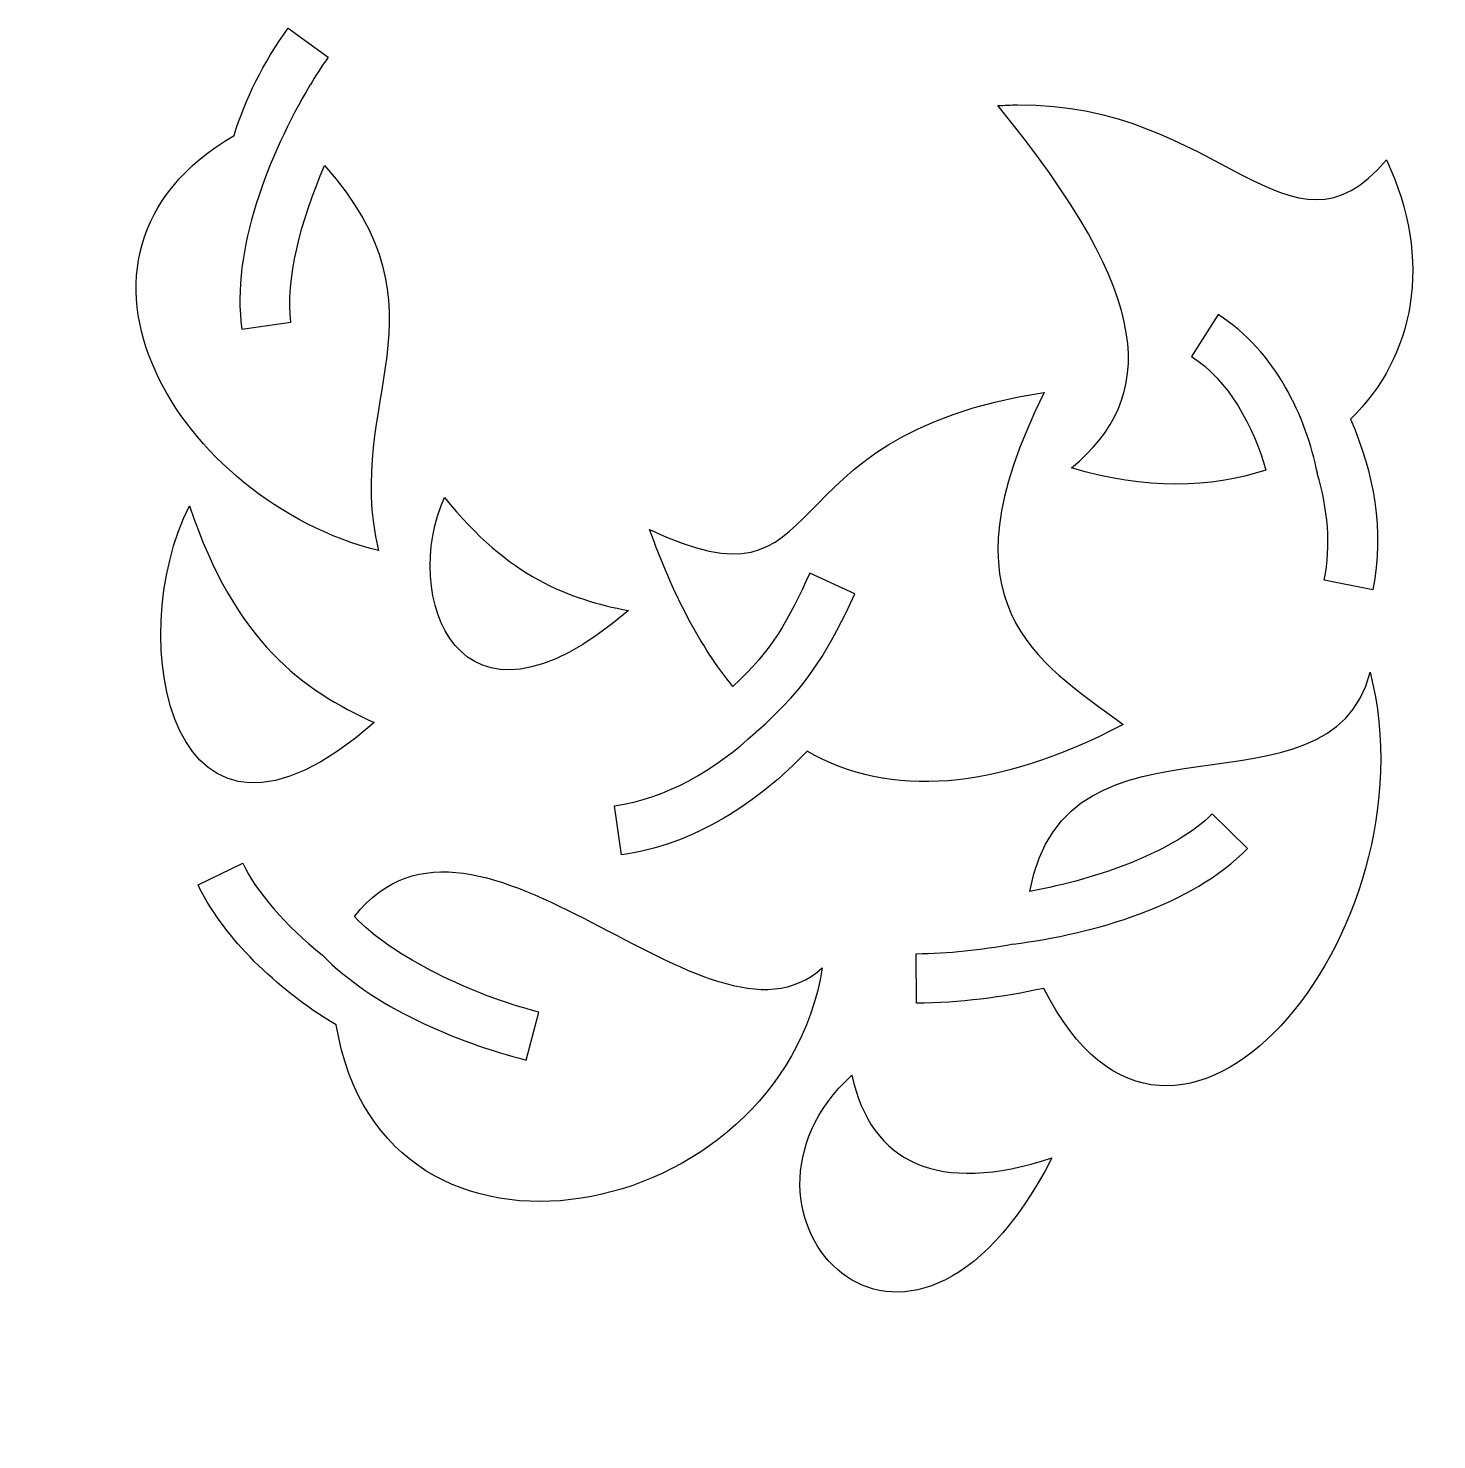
# Model space of a CAD drawing. Header units: centimetres. Extents: x -11.9 to 10.5, y -12.4 to 10.
import ezdxf

# ---------------------------------------------------------------- set-up
doc = ezdxf.new("R2010")
doc.units = ezdxf.units.CM
doc.header["$MEASUREMENT"] = 0
doc.layers.add('Layer 1', color=7, linetype='Continuous')

msp = doc.modelspace()

# ---------------------------------------------------------------- linework, layer by layer
at = {"layer": 'Layer 1'}
for points, knots in [([(-7.75364, 10.00697), (-8.15255, 9.45288), (-8.43014, 8.88045), (-8.61151, 8.30313), (-8.61151, 8.30313), (-11.88484, 6.37445), (-9.45571, 2.4772), (-6.31589, 1.70384), (-6.31589, 1.70384), (-6.88013, 4.08565), (-5.11666, 5.51768), (-7.17121, 7.82342), (-7.17121, 7.82342), (-7.54933, 6.95316), (-7.79972, 5.99122), (-7.70759, 5.33424), (-7.70759, 5.33424), (-7.70759, 5.33424), (-8.4877, 5.22486), (-8.4877, 5.22486), (-8.4877, 5.22486), (-8.66346, 6.47767), (-8.06518, 7.98041), (-7.4058, 9.10305), (-7.4058, 9.10305), (-7.4058, 9.10305), (-7.40314, 9.1017), (-7.40314, 9.1017), (-7.40314, 9.1017), (-7.31619, 9.25072), (-7.22034, 9.39882), (-7.11458, 9.54573), (-7.11458, 9.54573), (-7.11458, 9.54573), (-7.75364, 10.00705), (-7.75364, 10.00705), (-7.75364, 10.00705), (-7.75364, 10.00705), (-7.75364, 10.00697), (-7.75364, 10.00697)], [0, 0, 0, 0, 0.09090909, 0.09090909, 0.09090909, 0.09090909, 0.18181818, 0.18181818, 0.18181818, 0.18181818, 0.27272727, 0.27272727, 0.27272727, 0.27272727, 0.36363636, 0.36363636, 0.36363636, 0.36363636, 0.45454545, 0.45454545, 0.45454545, 0.45454545, 0.54545455, 0.54545455, 0.54545455, 0.54545455, 0.63636364, 0.63636364, 0.63636364, 0.63636364, 0.72727273, 0.72727273, 0.72727273, 0.72727273, 0.81818182, 0.81818182, 0.81818182, 0.81818182, 1, 1, 1, 1]), ([(3.84783, 8.7881), (3.74452, 8.78683), (3.63923, 8.78355), (3.53157, 8.77629), (3.53157, 8.77629), (6.06393, 5.69508), (6.06148, 4.14996), (4.707, 3.01636), (4.707, 3.01636), (5.87716, 2.66818), (6.93144, 2.6931), (7.79319, 2.98347), (7.79319, 2.98347), (7.61381, 3.65588), (7.19187, 4.42452), (6.6151, 4.78881), (6.6151, 4.78881), (6.6151, 4.78881), (7.03551, 5.45422), (7.03551, 5.45422), (7.03551, 5.45422), (7.95013, 4.87669), (8.43996, 3.81718), (8.61542, 2.93207), (8.61542, 2.93207), (8.61542, 2.93207), (8.6115, 2.9308), (8.6115, 2.9308), (8.6115, 2.9308), (8.78203, 2.3668), (8.836, 1.79775), (8.72476, 1.23088), (8.72476, 1.23088), (8.72476, 1.23088), (9.49829, 1.07937), (9.49829, 1.07937), (9.49829, 1.07937), (9.68455, 2.02844), (9.51145, 2.93624), (9.14248, 3.79263), (9.14248, 3.79263), (10.15295, 4.76882), (10.47018, 6.31752), (9.71175, 7.91455), (9.71175, 7.91455), (8.18367, 6.0794), (7.0496, 8.82732), (3.84779, 8.78819), (3.84779, 8.78819), (3.84779, 8.78819), (3.84783, 8.7881), (3.84783, 8.7881)], [0, 0, 0, 0, 0.07142857, 0.07142857, 0.07142857, 0.07142857, 0.14285714, 0.14285714, 0.14285714, 0.14285714, 0.21428571, 0.21428571, 0.21428571, 0.21428571, 0.28571429, 0.28571429, 0.28571429, 0.28571429, 0.35714286, 0.35714286, 0.35714286, 0.35714286, 0.42857143, 0.42857143, 0.42857143, 0.42857143, 0.5, 0.5, 0.5, 0.5, 0.57142857, 0.57142857, 0.57142857, 0.57142857, 0.64285714, 0.64285714, 0.64285714, 0.64285714, 0.71428571, 0.71428571, 0.71428571, 0.71428571, 0.78571429, 0.78571429, 0.78571429, 0.78571429, 0.85714286, 0.85714286, 0.85714286, 0.85714286, 1, 1, 1, 1]), ([(4.27216, 4.21553), (-0.27034, 3.53629), (1.0092, 0.60692), (-2.00298, 2.03726), (-2.00298, 2.03726), (-1.63878, 1.01173), (-1.19909, 0.17892), (-0.68127, -0.45592), (-0.68127, -0.45592), (-0.04103, 0.1244), (0.20329, 0.60524), (0.54422, 1.34541), (0.54422, 1.34541), (0.54422, 1.34541), (1.25981, 1.01599), (1.25981, 1.01599), (1.25981, 1.01599), (0.88662, 0.20594), (0.53047, -0.46048), (-0.30968, -1.17801), (-0.30968, -1.17801), (-0.31331, -1.18117), (-0.31655, -1.18421), (-0.32022, -1.18729), (-0.32022, -1.18729), (-0.95763, -1.78367), (-1.73727, -2.23761), (-2.5644, -2.35619), (-2.5644, -2.35619), (-2.5644, -2.35619), (-2.45232, -3.1363), (-2.45232, -3.1363), (-2.45232, -3.1363), (-1.28161, -2.96847), (-0.2673, -2.2956), (0.5007, -1.48382), (0.5007, -1.48382), (1.8214, -2.2463), (3.4926, -2.11824), (5.52797, -1.06341), (5.52797, -1.06341), (4.14246, -0.04143), (2.58119, 0.84566), (4.27221, 4.21547), (4.27221, 4.21547), (4.27221, 4.21547), (4.27216, 4.21553), (4.27216, 4.21553)], [0, 0, 0, 0, 0.07692308, 0.07692308, 0.07692308, 0.07692308, 0.15384615, 0.15384615, 0.15384615, 0.15384615, 0.23076923, 0.23076923, 0.23076923, 0.23076923, 0.30769231, 0.30769231, 0.30769231, 0.30769231, 0.38461538, 0.38461538, 0.38461538, 0.38461538, 0.46153846, 0.46153846, 0.46153846, 0.46153846, 0.53846154, 0.53846154, 0.53846154, 0.53846154, 0.61538462, 0.61538462, 0.61538462, 0.61538462, 0.69230769, 0.69230769, 0.69230769, 0.69230769, 0.76923077, 0.76923077, 0.76923077, 0.76923077, 0.84615385, 0.84615385, 0.84615385, 0.84615385, 1, 1, 1, 1]), ([(-5.26573, 2.5472), (-5.95981, 1.03632), (-5.09242, -1.61507), (-2.34163, 0.74848), (-2.34163, 0.74848), (-3.28493, 0.93402), (-4.23986, 1.26984), (-5.26577, 2.5472), (-5.26577, 2.5472), (-5.26577, 2.5472), (-5.26573, 2.5472), (-5.26573, 2.5472)], [0, 0, 0, 0, 0.25, 0.25, 0.25, 0.25, 0.5, 0.5, 0.5, 0.5, 1, 1, 1, 1]), ([(-9.32039, 2.41285), (-10.39369, 0.32048), (-9.62885, -3.87988), (-6.38579, -1.03185), (-6.38579, -1.03185), (-7.51488, -0.51373), (-8.58848, 0.23302), (-9.32043, 2.41285), (-9.32043, 2.41285), (-9.32043, 2.41285), (-9.32039, 2.41285), (-9.32039, 2.41285)], [0, 0, 0, 0, 0.25, 0.25, 0.25, 0.25, 0.5, 0.5, 0.5, 0.5, 1, 1, 1, 1]), ([(9.45351, -0.23192), (8.81239, -2.7135), (4.61043, -0.57884), (4.04155, -3.71474), (4.04155, -3.71474), (5.14003, -3.51836), (6.37597, -3.06324), (6.9406, -2.48394), (6.9406, -2.48394), (6.9406, -2.48394), (7.5046, -3.03478), (7.5046, -3.03478), (7.5046, -3.03478), (6.62152, -3.94067), (5.06657, -4.38825), (3.77526, -4.55409), (3.77526, -4.55409), (3.77526, -4.55409), (3.77526, -4.55013), (3.77526, -4.55013), (3.77526, -4.55013), (3.26389, -4.64564), (2.751, -4.70227), (2.2336, -4.70565), (2.2336, -4.70565), (2.2336, -4.70565), (2.23883, -5.49364), (2.23883, -5.49364), (2.23883, -5.49364), (2.93064, -5.48921), (3.60558, -5.39994), (4.26686, -5.25649), (4.26686, -5.25649), (6.3328, -9.40169), (10.51379, -4.37278), (9.45352, -0.23192), (9.45352, -0.23192), (9.45352, -0.23192), (9.45351, -0.23192), (9.45351, -0.23192)], [0, 0, 0, 0, 0.09090909, 0.09090909, 0.09090909, 0.09090909, 0.18181818, 0.18181818, 0.18181818, 0.18181818, 0.27272727, 0.27272727, 0.27272727, 0.27272727, 0.36363636, 0.36363636, 0.36363636, 0.36363636, 0.45454545, 0.45454545, 0.45454545, 0.45454545, 0.54545455, 0.54545455, 0.54545455, 0.54545455, 0.63636364, 0.63636364, 0.63636364, 0.63636364, 0.72727273, 0.72727273, 0.72727273, 0.72727273, 0.81818182, 0.81818182, 0.81818182, 0.81818182, 1, 1, 1, 1]), ([(-8.47445, -3.26802), (-8.47445, -3.26802), (-9.18469, -3.61194), (-9.18469, -3.61194), (-9.18469, -3.61194), (-8.81079, -4.38361), (-8.05109, -5.1762), (-7.09206, -5.77431), (-7.09206, -5.77431), (-7.05706, -5.79624), (-7.02092, -5.81631), (-6.98538, -5.83765), (-6.98538, -5.83765), (-6.256, -10.30345), (0.09648, -9.02293), (0.74064, -4.93104), (0.74064, -4.93104), (-1.059, -6.5739), (-4.74128, -1.63561), (-6.69808, -4.11534), (-6.69808, -4.11534), (-6.08137, -4.7681), (-4.82355, -5.36014), (-3.76741, -5.63465), (-3.76741, -5.63465), (-3.76741, -5.63465), (-3.96644, -6.39633), (-3.96644, -6.39633), (-3.96644, -6.39633), (-5.09199, -6.10368), (-6.39793, -5.56069), (-7.20671, -4.72808), (-7.20671, -4.72808), (-7.79883, -4.25959), (-8.25745, -3.7158), (-8.47441, -3.26801), (-8.47441, -3.26801), (-8.47441, -3.26801), (-8.47445, -3.26802), (-8.47445, -3.26802)], [0, 0, 0, 0, 0.09090909, 0.09090909, 0.09090909, 0.09090909, 0.18181818, 0.18181818, 0.18181818, 0.18181818, 0.27272727, 0.27272727, 0.27272727, 0.27272727, 0.36363636, 0.36363636, 0.36363636, 0.36363636, 0.45454545, 0.45454545, 0.45454545, 0.45454545, 0.54545455, 0.54545455, 0.54545455, 0.54545455, 0.63636364, 0.63636364, 0.63636364, 0.63636364, 0.72727273, 0.72727273, 0.72727273, 0.72727273, 0.81818182, 0.81818182, 0.81818182, 0.81818182, 1, 1, 1, 1]), ([(1.21237, -6.63884), (-1.15136, -8.79164), (2.08643, -12.43314), (4.39479, -7.95263), (4.39479, -7.95263), (2.57811, -8.54593), (1.52003, -8.03444), (1.21237, -6.63884)], [0, 0, 0, 0, 0.33333333, 0.33333333, 0.33333333, 0.33333333, 1, 1, 1, 1])]:
    msp.add_open_spline(points, degree=3, knots=knots, dxfattribs=at)

doc.saveas('drawing.dxf')
